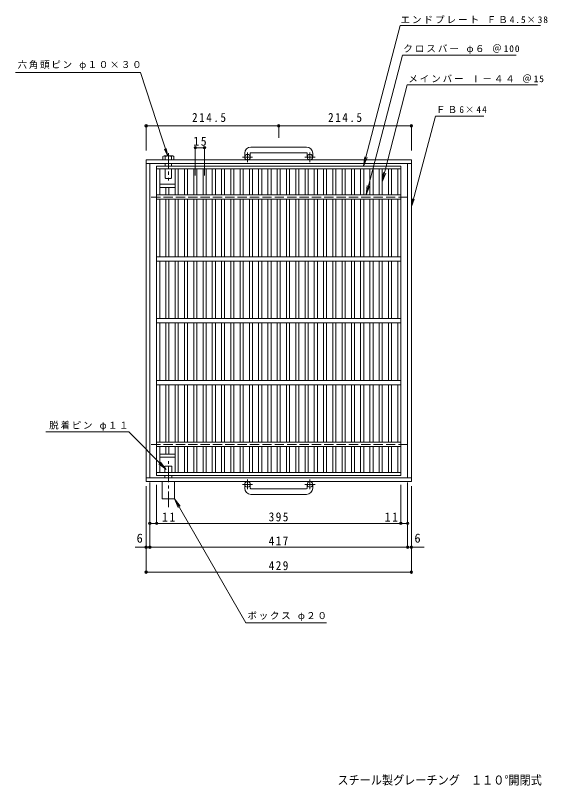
# Model space of a CAD drawing. Units: millimetres, scale not verified. Extents: x -930 to 884, y -688 to 582.
# Drawn here: x -930 to -73, y -663 to 582 of the extents above; entities that cross this region are included whole.
import ezdxf
from ezdxf.enums import TextEntityAlignment as Align

# ---------------------------------------------------------------- set-up
doc = ezdxf.new("R2010")
doc.units = ezdxf.units.MM
doc.header["$LTSCALE"] = 5
doc.header["$PDMODE"] = 32
doc.header["$PDSIZE"] = 4
doc.linetypes.add('CHAIN1', pattern=[8, 5, -1, 1, -1])
doc.linetypes.add('DASHED3', pattern=[4, 3, -1])
for name, color, linetype, lineweight in [('A-1', 2, 'Continuous', 9), ('A-2', 3, 'Continuous', 9), ('A-4', 7, 'Continuous', 9), ('A-5', 7, 'Continuous', 9), ('A-9', 4, 'Continuous', 9), ('F-5_F-5ﾚｲﾔ', 2, 'Continuous', 9)]:
    doc.layers.add(name, color=color, linetype=linetype, lineweight=lineweight)
doc.styles.add('ＭＳ ゴシック', font='')
doc.styles.get('ＭＳ ゴシック').set_extended_font_data('MS Gothic')

msp = doc.modelspace()

# ---------------------------------------------------------------- linework, layer by layer
at = {"layer": 'A-1'}
for p, q in [((-459.365, 369.121), (-549.365, 369.121)), ((-559.365, 359.122), (-559.365, 353.022)), ((-550.365, 359.122), (-550.365, 353.022)), ((-549.365, 360.122), (-459.365, 360.122)), ((-458.365, 359.122), (-458.365, 353.022)), ((-449.365, 359.122), (-449.365, 353.022)), ((-718.865, -171.478), (-718.865, 348.522)), ((-289.865, 348.522), (-718.865, 348.522)), ((-289.865, 342.522), (-718.865, 342.522)), ((-712.865, -165.478), (-712.865, 342.522)), ((-295.865, -165.478), (-295.865, 342.522)), ((-289.865, -171.478), (-289.865, 348.522)), ((-289.865, -165.478), (-718.865, -165.478)), ((-289.865, -171.478), (-718.865, -171.478)), ((-559.365, -182.08), (-559.365, -175.979)), ((-550.365, -182.08), (-550.365, -175.979)), ((-549.365, -183.079), (-459.365, -183.079)), ((-458.365, -182.08), (-458.365, -175.979)), ((-449.365, -182.08), (-449.365, -175.979)), ((-459.365, -192.079), (-549.365, -192.079))]:
    msp.add_line(p, q, dxfattribs=at)
at = {"layer": 'A-1', "linetype": 'CHAIN1'}
for p, q in [((-546.702, 353.022), (-563.109, 353.022)), ((-554.865, 344.915), (-554.865, 360.512)), ((-445.702, 353.022), (-462.109, 353.022)), ((-453.864, 344.915), (-453.864, 360.512)), ((-554.865, -167.871), (-554.865, -183.469)), ((-453.864, -167.871), (-453.864, -183.469)), ((-546.702, -175.979), (-563.109, -175.979)), ((-445.702, -175.979), (-462.109, -175.979))]:
    msp.add_line(p, q, dxfattribs=at)
at = {"layer": 'A-1', "linetype": 'DASHED3'}
for p, q in [((-295.865, 288.523), (-712.865, 288.523)), ((-295.865, -111.479), (-712.865, -111.479))]:
    msp.add_line(p, q, dxfattribs=at)
at = {"layer": 'A-1'}
for centre in [(-554.865, 353.022), (-453.865, 353.022), (-554.865, -175.979), (-453.865, -175.979)]:
    msp.add_circle(centre, 4.5, dxfattribs=at)
for centre, radius, start, end in [((-549.365, 359.122), 10, 90, 180), ((-459.365, 359.122), 10, 0, 90), ((-549.365, 359.122), 1, 90, 180), ((-459.365, 359.122), 1, 0, 90), ((-549.365, -182.08), 10, 180, 270), ((-549.365, -182.08), 1, 180, 270), ((-459.365, -182.08), 10, 270, 0), ((-459.365, -182.08), 1, 270, 0)]:
    msp.add_arc(centre, radius, start, end, dxfattribs=at)
at = {"layer": 'A-2'}
for p, q in [((-701.865, -161.479), (-701.865, 338.522)), ((-701.865, 338.522), (-306.865, 338.522)), ((-306.865, -161.479), (-306.865, 338.522)), ((-701.865, 334.022), (-306.865, 334.022)), ((-696.865, 292.022), (-696.865, 334.022)), ((-671.865, 292.022), (-671.865, 334.022)), ((-666.865, 292.022), (-666.865, 334.022)), ((-656.865, 292.022), (-656.865, 334.022)), ((-651.865, 292.022), (-651.865, 334.022)), ((-641.865, 292.022), (-641.865, 334.022)), ((-636.865, 292.022), (-636.865, 334.022)), ((-626.865, 292.022), (-626.865, 334.022)), ((-621.865, 292.022), (-621.865, 334.022)), ((-611.865, 292.022), (-611.865, 334.022)), ((-606.865, 292.022), (-606.865, 334.022)), ((-596.865, 292.022), (-596.865, 334.022)), ((-591.865, 292.022), (-591.865, 334.022)), ((-581.865, 292.022), (-581.865, 334.022)), ((-576.865, 292.022), (-576.865, 334.022)), ((-566.865, 292.022), (-566.865, 334.022)), ((-561.865, 292.022), (-561.865, 334.022)), ((-551.865, 292.022), (-551.865, 334.022)), ((-546.865, 292.022), (-546.865, 334.022)), ((-536.865, 292.022), (-536.865, 334.022)), ((-531.865, 292.022), (-531.865, 334.022)), ((-521.865, 292.022), (-521.865, 334.022)), ((-516.865, 292.022), (-516.865, 334.022)), ((-506.865, 292.022), (-506.865, 334.022)), ((-501.865, 292.022), (-501.865, 334.022)), ((-491.865, 292.022), (-491.865, 334.022)), ((-486.865, 292.022), (-486.865, 334.022)), ((-476.865, 292.022), (-476.865, 334.022)), ((-471.865, 292.022), (-471.865, 334.022)), ((-461.865, 292.022), (-461.865, 334.022)), ((-456.865, 292.022), (-456.865, 334.022)), ((-446.865, 292.022), (-446.865, 334.022)), ((-441.865, 292.022), (-441.865, 334.022)), ((-431.865, 292.022), (-431.865, 334.022)), ((-426.865, 292.022), (-426.865, 334.022)), ((-416.865, 292.022), (-416.865, 334.022)), ((-411.865, 292.022), (-411.865, 334.022)), ((-401.865, 292.022), (-401.865, 334.022)), ((-396.865, 292.022), (-396.865, 334.022)), ((-386.865, 292.022), (-386.865, 334.022)), ((-381.865, 292.022), (-381.865, 334.022)), ((-371.865, 292.022), (-371.865, 334.022)), ((-366.865, 292.022), (-366.865, 334.022)), ((-356.865, 292.022), (-356.865, 334.022)), ((-351.865, 292.022), (-351.865, 334.022)), ((-341.865, 292.022), (-341.865, 334.022)), ((-336.865, 292.022), (-336.865, 334.022)), ((-326.865, 292.022), (-326.865, 334.022)), ((-321.865, 292.022), (-321.865, 334.022)), ((-311.864, 292.022), (-311.864, 334.022)), ((-686.865, 292.022), (-686.865, 304.021)), ((-681.865, 292.022), (-681.865, 304.021)), ((-306.865, 292.022), (-701.865, 292.022)), ((-306.865, 285.022), (-701.865, 285.022)), ((-696.865, 192.022), (-696.865, 285.022)), ((-686.865, 192.022), (-686.865, 285.022)), ((-681.865, 192.022), (-681.865, 285.022)), ((-671.865, 192.022), (-671.865, 285.022)), ((-666.865, 192.022), (-666.865, 285.022)), ((-656.865, 192.022), (-656.865, 285.022)), ((-651.865, 192.022), (-651.865, 285.022)), ((-641.865, 192.022), (-641.865, 285.022)), ((-636.865, 192.022), (-636.865, 285.022)), ((-626.865, 192.022), (-626.865, 285.022)), ((-621.865, 192.022), (-621.865, 285.022)), ((-611.865, 192.022), (-611.865, 285.022)), ((-606.865, 192.022), (-606.865, 285.022)), ((-596.865, 192.022), (-596.865, 285.022)), ((-591.865, 192.022), (-591.865, 285.022)), ((-581.865, 192.022), (-581.865, 285.022)), ((-576.865, 192.022), (-576.865, 285.022)), ((-566.865, 192.022), (-566.865, 285.022)), ((-561.865, 192.022), (-561.865, 285.022)), ((-551.865, 192.022), (-551.865, 285.022)), ((-546.865, 192.022), (-546.865, 285.022)), ((-536.865, 192.022), (-536.865, 285.022)), ((-531.865, 192.022), (-531.865, 285.022)), ((-521.865, 192.022), (-521.865, 285.022)), ((-516.865, 192.022), (-516.865, 285.022)), ((-506.865, 192.022), (-506.865, 285.022)), ((-501.865, 192.022), (-501.865, 285.022)), ((-491.865, 192.022), (-491.865, 285.022)), ((-486.865, 192.022), (-486.865, 285.022)), ((-476.865, 192.022), (-476.865, 285.022)), ((-471.865, 192.022), (-471.865, 285.022)), ((-461.865, 192.022), (-461.865, 285.022)), ((-456.865, 192.022), (-456.865, 285.022)), ((-446.865, 192.022), (-446.865, 285.022)), ((-441.865, 192.022), (-441.865, 285.022)), ((-431.865, 192.022), (-431.865, 285.022)), ((-426.865, 192.022), (-426.865, 285.022)), ((-416.865, 192.022), (-416.865, 285.022)), ((-411.865, 192.022), (-411.865, 285.022)), ((-401.865, 192.022), (-401.865, 285.022)), ((-396.865, 192.022), (-396.865, 285.022)), ((-386.865, 192.022), (-386.865, 285.022)), ((-381.865, 192.022), (-381.865, 285.022)), ((-371.865, 192.022), (-371.865, 285.022)), ((-366.865, 192.022), (-366.865, 285.022)), ((-356.865, 192.022), (-356.865, 285.022)), ((-351.865, 192.022), (-351.865, 285.022)), ((-341.865, 192.022), (-341.865, 285.022)), ((-336.865, 192.022), (-336.865, 285.022)), ((-326.865, 192.022), (-326.865, 285.022)), ((-321.865, 192.022), (-321.865, 285.022)), ((-311.864, 192.022), (-311.864, 285.022)), ((-306.865, 192.022), (-701.865, 192.022)), ((-306.865, 185.022), (-701.865, 185.022)), ((-696.865, 92.022), (-696.865, 185.022)), ((-686.865, 92.022), (-686.865, 185.022)), ((-681.865, 92.022), (-681.865, 185.022)), ((-671.865, 92.022), (-671.865, 185.022)), ((-666.865, 92.022), (-666.865, 185.022)), ((-656.865, 92.022), (-656.865, 185.022)), ((-651.865, 92.022), (-651.865, 185.022)), ((-641.865, 92.022), (-641.865, 185.022)), ((-636.865, 92.022), (-636.865, 185.022)), ((-626.865, 92.022), (-626.865, 185.022)), ((-621.865, 92.022), (-621.865, 185.022)), ((-611.865, 92.022), (-611.865, 185.022)), ((-606.865, 92.022), (-606.865, 185.022)), ((-596.865, 92.022), (-596.865, 185.022)), ((-591.865, 92.022), (-591.865, 185.022)), ((-581.865, 92.022), (-581.865, 185.022)), ((-576.865, 92.022), (-576.865, 185.022)), ((-566.865, 92.022), (-566.865, 185.022)), ((-561.865, 92.022), (-561.865, 185.022)), ((-551.865, 92.022), (-551.865, 185.022)), ((-546.865, 92.022), (-546.865, 185.022)), ((-536.865, 92.022), (-536.865, 185.022)), ((-531.865, 92.022), (-531.865, 185.022)), ((-521.865, 92.022), (-521.865, 185.022)), ((-516.865, 92.022), (-516.865, 185.022)), ((-506.865, 92.022), (-506.865, 185.022)), ((-501.865, 92.022), (-501.865, 185.022)), ((-491.865, 92.022), (-491.865, 185.022)), ((-486.865, 92.022), (-486.865, 185.022)), ((-476.865, 92.022), (-476.865, 185.022)), ((-471.865, 92.022), (-471.865, 185.022)), ((-461.865, 92.022), (-461.865, 185.022)), ((-456.865, 92.022), (-456.865, 185.022)), ((-446.865, 92.022), (-446.865, 185.022)), ((-441.865, 92.022), (-441.865, 185.022)), ((-431.865, 92.022), (-431.865, 185.022)), ((-426.865, 92.022), (-426.865, 185.022)), ((-416.865, 92.022), (-416.865, 185.022)), ((-411.865, 92.022), (-411.865, 185.022)), ((-401.865, 92.022), (-401.865, 185.022)), ((-396.865, 92.022), (-396.865, 185.022)), ((-386.865, 92.022), (-386.865, 185.022)), ((-381.865, 92.022), (-381.865, 185.022)), ((-371.865, 92.022), (-371.865, 185.022)), ((-366.865, 92.022), (-366.865, 185.022)), ((-356.865, 92.022), (-356.865, 185.022)), ((-351.865, 92.022), (-351.865, 185.022)), ((-341.865, 92.022), (-341.865, 185.022)), ((-336.865, 92.022), (-336.865, 185.022)), ((-326.865, 92.022), (-326.865, 185.022)), ((-321.865, 92.022), (-321.865, 185.022)), ((-311.864, 92.022), (-311.864, 185.022)), ((-306.865, 92.022), (-701.865, 92.022)), ((-306.865, 85.022), (-701.865, 85.022)), ((-696.865, -7.978), (-696.865, 85.022)), ((-686.865, -7.978), (-686.865, 85.022)), ((-681.865, -7.978), (-681.865, 85.022)), ((-671.865, -7.978), (-671.865, 85.022)), ((-666.865, -7.978), (-666.865, 85.022)), ((-656.865, -7.978), (-656.865, 85.022)), ((-651.865, -7.978), (-651.865, 85.022)), ((-641.865, -7.978), (-641.865, 85.022)), ((-636.865, -7.978), (-636.865, 85.022)), ((-626.865, -7.978), (-626.865, 85.022)), ((-621.865, -7.978), (-621.865, 85.022)), ((-611.865, -7.978), (-611.865, 85.022)), ((-606.865, -7.978), (-606.865, 85.022)), ((-596.865, -7.978), (-596.865, 85.022)), ((-591.865, -7.978), (-591.865, 85.022)), ((-581.865, -7.978), (-581.865, 85.022)), ((-576.865, -7.978), (-576.865, 85.022)), ((-566.865, -7.978), (-566.865, 85.022)), ((-561.865, -7.978), (-561.865, 85.022)), ((-551.865, -7.978), (-551.865, 85.022)), ((-546.865, -7.978), (-546.865, 85.022)), ((-536.865, -7.978), (-536.865, 85.022)), ((-531.865, -7.978), (-531.865, 85.022)), ((-521.865, -7.978), (-521.865, 85.022)), ((-516.865, -7.978), (-516.865, 85.022)), ((-506.865, -7.978), (-506.865, 85.022)), ((-501.865, -7.978), (-501.865, 85.022)), ((-491.865, -7.978), (-491.865, 85.022)), ((-486.865, -7.978), (-486.865, 85.022)), ((-476.865, -7.978), (-476.865, 85.022)), ((-471.865, -7.978), (-471.865, 85.022)), ((-461.865, -7.978), (-461.865, 85.022)), ((-456.865, -7.978), (-456.865, 85.022)), ((-446.865, -7.978), (-446.865, 85.022)), ((-441.865, -7.978), (-441.865, 85.022)), ((-431.865, -7.978), (-431.865, 85.022)), ((-426.865, -7.978), (-426.865, 85.022)), ((-416.865, -7.978), (-416.865, 85.022)), ((-411.865, -7.978), (-411.865, 85.022)), ((-401.865, -7.978), (-401.865, 85.022)), ((-396.865, -7.978), (-396.865, 85.022)), ((-386.865, -7.978), (-386.865, 85.022)), ((-381.865, -7.978), (-381.865, 85.022)), ((-371.865, -7.978), (-371.865, 85.022)), ((-366.865, -7.978), (-366.865, 85.022)), ((-356.865, -7.978), (-356.865, 85.022)), ((-351.865, -7.978), (-351.865, 85.022)), ((-341.865, -7.978), (-341.865, 85.022)), ((-336.865, -7.978), (-336.865, 85.022)), ((-326.865, -7.978), (-326.865, 85.022)), ((-321.865, -7.978), (-321.865, 85.022)), ((-311.864, -7.978), (-311.864, 85.022)), ((-306.865, -7.978), (-701.865, -7.978)), ((-306.865, -14.978), (-701.865, -14.978)), ((-696.865, -107.978), (-696.865, -14.978)), ((-686.865, -107.978), (-686.865, -14.978)), ((-681.865, -107.978), (-681.865, -14.978)), ((-671.865, -107.978), (-671.865, -14.978)), ((-666.865, -107.978), (-666.865, -14.978)), ((-656.865, -107.978), (-656.865, -14.978)), ((-651.865, -107.978), (-651.865, -14.978)), ((-641.865, -107.978), (-641.865, -14.978)), ((-636.865, -107.978), (-636.865, -14.978)), ((-626.865, -107.978), (-626.865, -14.978)), ((-621.865, -107.978), (-621.865, -14.978)), ((-611.865, -107.978), (-611.865, -14.978)), ((-606.865, -107.978), (-606.865, -14.978)), ((-596.865, -107.978), (-596.865, -14.978)), ((-591.865, -107.978), (-591.865, -14.978)), ((-581.865, -107.978), (-581.865, -14.978)), ((-576.865, -107.978), (-576.865, -14.978)), ((-566.865, -107.978), (-566.865, -14.978)), ((-561.865, -107.978), (-561.865, -14.978)), ((-551.865, -107.978), (-551.865, -14.978)), ((-546.865, -107.978), (-546.865, -14.978)), ((-536.865, -107.978), (-536.865, -14.978)), ((-531.865, -107.978), (-531.865, -14.978)), ((-521.865, -107.978), (-521.865, -14.978)), ((-516.865, -107.978), (-516.865, -14.978)), ((-506.865, -107.978), (-506.865, -14.978)), ((-501.865, -107.978), (-501.865, -14.978)), ((-491.865, -107.978), (-491.865, -14.978)), ((-486.865, -107.978), (-486.865, -14.978)), ((-476.865, -107.978), (-476.865, -14.978)), ((-471.865, -107.978), (-471.865, -14.978)), ((-461.865, -107.978), (-461.865, -14.978)), ((-456.865, -107.978), (-456.865, -14.978)), ((-446.865, -107.978), (-446.865, -14.978)), ((-441.865, -107.978), (-441.865, -14.978)), ((-431.865, -107.978), (-431.865, -14.978)), ((-426.865, -107.978), (-426.865, -14.978)), ((-416.865, -107.978), (-416.865, -14.978)), ((-411.865, -107.978), (-411.865, -14.978)), ((-401.865, -107.978), (-401.865, -14.978)), ((-396.865, -107.978), (-396.865, -14.978)), ((-386.865, -107.978), (-386.865, -14.978)), ((-381.865, -107.978), (-381.865, -14.978)), ((-371.865, -107.978), (-371.865, -14.978)), ((-366.865, -107.978), (-366.865, -14.978)), ((-356.865, -107.978), (-356.865, -14.978)), ((-351.865, -107.978), (-351.865, -14.978)), ((-341.865, -107.978), (-341.865, -14.978)), ((-336.865, -107.978), (-336.865, -14.978)), ((-326.865, -107.978), (-326.865, -14.978)), ((-321.865, -107.978), (-321.865, -14.978)), ((-311.864, -107.978), (-311.864, -14.978)), ((-306.865, -107.978), (-701.865, -107.978)), ((-306.865, -114.978), (-701.865, -114.978)), ((-696.865, -156.979), (-696.865, -114.978)), ((-686.865, -126.979), (-686.865, -114.978)), ((-681.865, -126.979), (-681.865, -114.978)), ((-671.865, -156.979), (-671.865, -114.978)), ((-666.865, -156.979), (-666.865, -114.978)), ((-656.865, -156.979), (-656.865, -114.978)), ((-651.865, -156.979), (-651.865, -114.978)), ((-641.865, -156.979), (-641.865, -114.978)), ((-636.865, -156.979), (-636.865, -114.978)), ((-626.865, -156.979), (-626.865, -114.978)), ((-621.865, -156.979), (-621.865, -114.978)), ((-611.865, -156.979), (-611.865, -114.978)), ((-606.865, -156.979), (-606.865, -114.978)), ((-596.865, -156.979), (-596.865, -114.978)), ((-591.865, -156.979), (-591.865, -114.978)), ((-581.865, -156.979), (-581.865, -114.978)), ((-576.865, -156.979), (-576.865, -114.978)), ((-566.865, -156.979), (-566.865, -114.978)), ((-561.865, -156.979), (-561.865, -114.978)), ((-551.865, -156.979), (-551.865, -114.978)), ((-546.865, -156.979), (-546.865, -114.978)), ((-536.865, -156.979), (-536.865, -114.978)), ((-531.865, -156.979), (-531.865, -114.978)), ((-521.865, -156.979), (-521.865, -114.978)), ((-516.865, -156.979), (-516.865, -114.978)), ((-506.865, -156.979), (-506.865, -114.978)), ((-501.865, -156.979), (-501.865, -114.978)), ((-491.865, -156.979), (-491.865, -114.978)), ((-486.865, -156.979), (-486.865, -114.978)), ((-476.865, -156.979), (-476.865, -114.978)), ((-471.865, -156.979), (-471.865, -114.978)), ((-461.865, -156.979), (-461.865, -114.978)), ((-456.865, -156.979), (-456.865, -114.978)), ((-446.865, -156.979), (-446.865, -114.978)), ((-441.865, -156.979), (-441.865, -114.978)), ((-431.865, -156.979), (-431.865, -114.978)), ((-426.865, -156.979), (-426.865, -114.978)), ((-416.865, -156.979), (-416.865, -114.978)), ((-411.865, -156.979), (-411.865, -114.978)), ((-401.865, -156.979), (-401.865, -114.978)), ((-396.865, -156.979), (-396.865, -114.978)), ((-386.865, -156.979), (-386.865, -114.978)), ((-381.865, -156.979), (-381.865, -114.978)), ((-371.865, -156.979), (-371.865, -114.978)), ((-366.865, -156.979), (-366.865, -114.978)), ((-356.865, -156.979), (-356.865, -114.978)), ((-351.865, -156.979), (-351.865, -114.978)), ((-341.865, -156.979), (-341.865, -114.978)), ((-336.865, -156.979), (-336.865, -114.978)), ((-326.865, -156.979), (-326.865, -114.978)), ((-321.865, -156.979), (-321.865, -114.978)), ((-311.864, -156.979), (-311.864, -114.978)), ((-306.865, -156.979), (-701.865, -156.979)), ((-306.865, -161.479), (-701.865, -161.479))]:
    msp.add_line(p, q, dxfattribs=at)
at = {"layer": 'A-4'}
for p, q in [((-718.865, 363.522), (-718.865, 405.322)), ((-718.865, 403.522), (-289.865, 403.522)), ((-504.365, 384.122), (-504.365, 405.322)), ((-289.865, 363.522), (-289.865, 405.322)), ((-639.365, 323.147), (-639.365, 369.646)), ((-639.365, 368.147), (-624.425, 368.147)), ((-624.425, 323.147), (-624.425, 369.646)), ((-712.865, -172.978), (-712.865, -279.019)), ((-295.865, -172.978), (-295.865, -279.019)), ((-718.865, -178.979), (-718.865, -319.515)), ((-701.865, -176.479), (-701.865, -240.779)), ((-306.865, -240.479), (-306.865, -176.479)), ((-289.865, -178.979), (-289.865, -319.515)), ((-736.656, -277.518), (-269.375, -277.518)), ((-718.865, -317.715), (-289.865, -317.715))]:
    msp.add_line(p, q, dxfattribs=at)
msp.add_lwpolyline([(-712.598, -238.979), (-701.865, -238.979), (-306.865, -238.979), (-295.865, -238.979)], dxfattribs=at)
for p in [(-718.865, 403.522), (-504.365, 403.522), (-289.865, 403.522), (-639.365, 368.147), (-624.425, 368.147), (-712.865, -238.979), (-701.865, -238.979), (-306.865, -238.979), (-295.865, -238.979), (-718.865, -277.518), (-712.865, -277.518), (-295.865, -277.518), (-289.865, -277.518), (-718.865, -317.715), (-289.865, -317.715)]:
    msp.add_point(p, dxfattribs=at)
at = {"layer": 'A-5'}
for p, q in [((-367.291, 338.522), (-307.974, 565.611)), ((-307.974, 565.611), (-81.233, 565.611)), ((-363.214, 292.022), (-304.3, 517.611)), ((-304.3, 517.611), (-120.396, 517.611)), ((-930.303, 489.91), (-728.004, 489.91)), ((-728.004, 489.91), (-684.007, 354.416)), ((-336.865, 313.021), (-296.439, 469.611)), ((-296.439, 469.611), (-86, 469.611)), ((-684.007, 354.416), (-689.386, 365.699)), ((-684.007, 354.416), (-686.282, 366.707)), ((-367.291, 338.522), (-365.333, 353.394)), ((-367.291, 338.522), (-361.55, 352.381)), ((-336.865, 313.021), (-334.907, 327.893)), ((-336.865, 313.021), (-331.125, 326.88)), ((-363.214, 292.022), (-361.257, 306.893)), ((-363.214, 292.022), (-357.474, 305.88)), ((-289.865, 273.409), (-288.233, 285.802)), ((-289.865, 273.409), (-285.081, 284.957)), ((-746.865, -91.228), (-880.847, -91.228)), ((-686.365, -151.728), (-746.865, -91.228)), ((-686.365, -151.728), (-698.265, -142.597)), ((-686.365, -151.728), (-695.496, -139.828)), ((-672.865, -199.479), (-663.733, -211.379)), ((-672.865, -199.479), (-667.124, -213.337)), ((-672.865, -199.479), (-557.448, -399.507)), ((-557.448, -399.507), (-427.251, -399.507))]:
    msp.add_line(p, q, dxfattribs=at)
msp.add_lwpolyline([(-289.865, 273.409), (-250.821, 419.122), (-172.681, 419.122)], dxfattribs=at)
at = {"layer": 'A-9'}
for p, q in [((-691.75, 354.179), (-691.75, 348.522)), ((-689.807, 354.922), (-675.922, 354.922)), ((-687.865, 348.522), (-687.865, 354.179)), ((-677.865, 348.522), (-677.865, 354.179)), ((-673.98, 354.179), (-673.98, 348.522)), ((-687.865, 338.522), (-687.865, 342.522)), ((-677.865, 338.522), (-677.865, 342.522)), ((-687.865, 319.334), (-687.865, 334.023)), ((-677.865, 319.334), (-677.865, 334.023)), ((-687.053, 318.522), (-687.865, 319.334)), ((-678.677, 318.522), (-687.053, 318.522)), ((-678.677, 318.522), (-677.865, 319.334)), ((-696.865, 309.022), (-671.865, 309.022)), ((-696.865, 304.021), (-671.865, 304.021)), ((-671.865, -126.979), (-696.865, -126.979)), ((-671.865, -131.979), (-696.865, -131.979)), ((-677.365, -146.478), (-688.365, -146.478)), ((-688.365, -156.978), (-688.365, -146.478)), ((-677.365, -156.978), (-677.365, -146.478)), ((-688.365, -165.478), (-688.365, -161.478)), ((-677.365, -165.478), (-677.365, -161.478)), ((-692.865, -171.478), (-692.865, -199.479)), ((-672.865, -171.478), (-672.865, -199.479)), ((-672.865, -199.479), (-692.865, -199.479))]:
    msp.add_line(p, q, dxfattribs=at)
at = {"layer": 'A-9', "linetype": 'CHAIN1'}
for p, q in [((-682.865, 359.621), (-682.865, 314.989)), ((-682.865, -212.506), (-682.865, -138.582))]:
    msp.add_line(p, q, dxfattribs=at)
at = {"layer": 'A-9'}
for centre, radius, start, end in [((-689.807, 352.012), 2.91, 48.12389, 131.8763), ((-682.865, 337.732), 17.19, 73.09029, 106.90971), ((-675.922, 352.012), 2.91, 48.1237, 131.87611)]:
    msp.add_arc(centre, radius, start, end, dxfattribs=at)

# ---------------------------------------------------------------- texts
at = {"layer": 'A-4', "color": 2, "style": 'ＭＳ ゴシック'}
for p in [(-734.237, -274.519), (-284.883, -274.519)]:
    msp.add_text('6', height=14.66, dxfattribs=at).set_placement(p, align=Align.BOTTOM_LEFT)
at = {"layer": 'A-4', "color": 2, "char_height": 14.66, "attachment_point": 7, "style": 'ＭＳ ゴシック'}
for s, insert in [('\\T1.28;\\W0.9;214.5', (-644.615, 409.522)), ('\\T1.28;\\W0.9;214.5', (-424.615, 409.522)), ('\\T1.27;\\W0.95;15', (-642.52, 371.146)), ('\\T1.27;\\W0.95;11', (-693.162, -235.979)), ('\\T1.27;\\W0.9;395', (-520.615, -235.979)), ('\\T1.27;\\W0.95;11', (-333.088, -235.979)), ('\\T1.27;\\W0.9;417', (-520.615, -274.519)), ('\\T1.27;\\W0.9;429', (-520.615, -314.715))]:
    msp.add_mtext(s, dxfattribs=dict(at, insert=insert))
at = {"layer": 'A-5', "char_height": 11, "attachment_point": 7, "style": 'ＭＳ ゴシック'}
for s, insert in [('\\T1.21;エンドプレート\\~ＦＢ4.5×38', (-307.483, 568.908)), ('\\T1.21;クロスバー\\~φ６\\~＠100', (-302.896, 519.801)), ('\\T1.18;六角頭ピン\\~φ１０×３０', (-926.754, 493.966)), ('\\T1.2;メインバー\\~Ⅰ－４４\\~＠15', (-294.75, 473.031)), ('\\T1.23;ＦＢ6×44', (-250.181, 424.13)), ('\\T1.18;脱着ピン\\~φ１１', (-875.615, -88.923)), ('\\T1.18;ボックス\\~φ２０', (-554.973, -396.631))]:
    msp.add_mtext(s, dxfattribs=dict(at, insert=insert))
at = {"layer": 'F-5_F-5ﾚｲﾔ', "style": 'ＭＳ ゴシック', "width": 0.9}
msp.add_text('スチール製グレーチング\u3000１１０°開閉式\u3000細目プレーンタイプ', height=14.66, dxfattribs=at).set_placement((-409.447, -665.515), align=Align.BOTTOM_LEFT)

doc.saveas('drawing.dxf')
